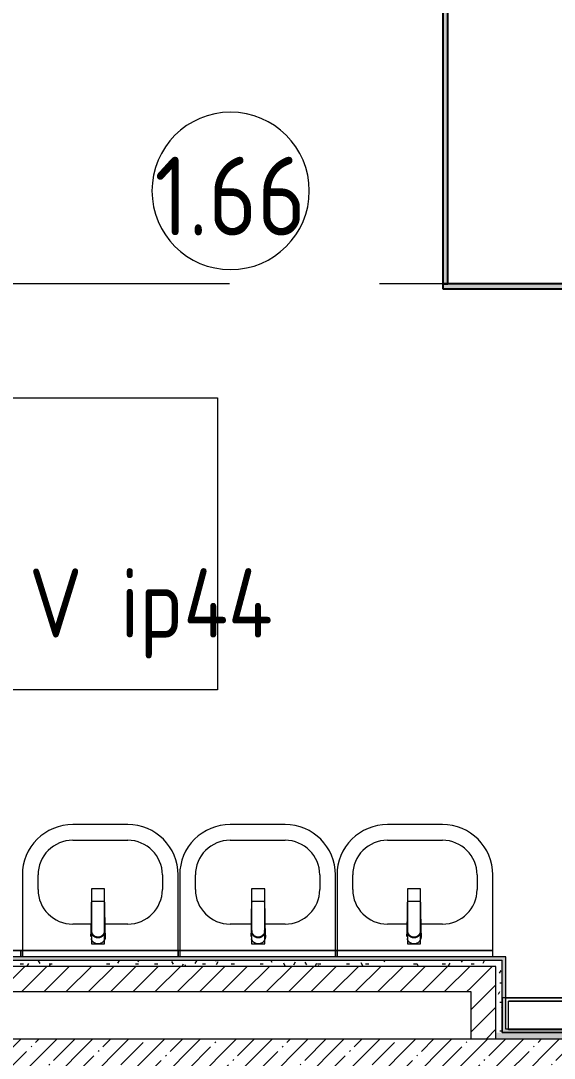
# Model space of a CAD drawing. Header units: millimetres. Extents: x 1322 to 199238, y -8553 to 29000.
# Drawn here: x 20879 to 22574, y 5338 to 8635 of the extents above; entities that cross this region are included whole.
import ezdxf

# ---------------------------------------------------------------- set-up
doc = ezdxf.new("R2010")
doc.units = ezdxf.units.MM
doc.linetypes.add('Осевая', pattern=[3175, 635, -476.25, 1587.5, -476.25])
for name, color, linetype, lineweight in [('0-1', 7, 'Continuous', 9), ('A-AREA-IDEN', 7, 'Continuous', 9), ('A-GENM', 7, 'Continuous', 9), ('A-GENM-1', 7, 'Continuous', 25), ('A-WALL', 7, 'Continuous', 9), ('E-ELEC-FIXT-IDEN', 7, 'Continuous', 9), ('I-WALL', 7, 'Continuous', 9), ('P-SANR-FIXT', 7, 'Continuous', 9), ('Оси-2', 7, 'Осевая', 9)]:
    doc.layers.add(name, color=color, linetype=linetype, lineweight=lineweight)
for name, color, linetype, lineweight, true_color in [('A-WALL-1', 7, 'Continuous', 9, 0x3c3c3c), ('A-WALL-FNSH-1', 7, 'Continuous', 9, 0x3c3c3c), ('I-FURN-1', 7, 'Continuous', 9, 0xf0f0f0)]:
    doc.layers.add(name, color=color, linetype=linetype, lineweight=lineweight, true_color=true_color)
doc.styles.add('GOST Common_3', font='GOST_Common.ttf', dxfattribs={"width": 0.9, "height": 220})
doc.styles.add('GOST Common_4', font='GOST_Common.ttf', dxfattribs={"width": 0.9, "height": 250})
pattern_1 = [(45, (-75531.326, 0), (-35.35534, 35.35534), [])]
pattern_2 = [(0, (-75531.326, 0), (121.92, 30.48), [10.058, -81.382, 10.058, -81.382, -487.68]), (0, (-75531.326, 0), (121.92, 30.48), [-182.88, 10.058, -172.822, 10.058, -81.382, -213.36]), (0, (-75531.326, 0), (121.92, 30.48), [-457.2, 10.058, -50.902, 10.058, -142.342]), (120, (-75485.606, 15.24), (-87.356454, 90.345817), [10.058, -81.382, 10.058, -81.382, -487.68]), (120, (-75485.606, 15.24), (-87.356454, 90.345817), [-182.88, 10.058, -172.822, 10.058, -81.382, -213.36]), (120, (-75485.606, 15.24), (-87.356454, 90.345817), [-457.2, 10.058, -50.902, 10.058, -142.342]), (240, (-75470.366, 76.2), (-34.563546, -120.825817), [10.058, -81.382, 10.058, -81.382, -487.68]), (240, (-75470.366, 76.2), (-34.563546, -120.825817), [-182.88, 10.058, -172.822, 10.058, -81.382, -213.36]), (240, (-75470.366, 76.2), (-34.563546, -120.825817), [-457.2, 10.058, -50.902, 10.058, -142.342])]

# ---------------------------------------------------------------- blocks, each defined once
blk = doc.blocks.new('131_Сантехническая перегородка 7 - СП-1-30858579-План размещения напольных электротехнических лючков и розеток 1 этажа в осях 23_1-33')
at = {"layer": 'A-GENM'}
blk.add_hatch(color=256, dxfattribs=at).paths.add_polyline_path([(2165.9, -8), (2165.9, 8), (-4.1, 8), (-4.1, -8), (1220.2, -8)])
at = {"layer": 'A-GENM', "flags": 128}
for points in [[(71.5, 8), (71.1, 8.5), (70.8, 9), (70.4, 9.5), (70, 9.9), (69.6, 10.4), (69.2, 10.8), (68.8, 11.2), (68.3, 11.6), (67.8, 12), (67.3, 12.3), (66.8, 12.7), (66.3, 13), (65.8, 13.3), (65.3, 13.6), (64.7, 13.8), (64.2, 14), (63.6, 14.3), (63, 14.4), (62.4, 14.6), (61.9, 14.7), (61.3, 14.9), (60.7, 14.9), (60.1, 15), (59.5, 15.1), (58.9, 15.1), (58.3, 15.1), (57.7, 15), (57.1, 15), (56.5, 14.9), (55.9, 14.8), (55.3, 14.7), (54.7, 14.5), (54.1, 14.4), (53.5, 14.2), (53, 13.9), (52.4, 13.7), (51.9, 13.4), (51.4, 13.2), (50.8, 12.9), (50.3, 12.5), (49.8, 12.2), (49.3, 11.8), (48.9, 11.4), (48.4, 11), (48, 10.6), (47.6, 10.2), (47.2, 9.7), (46.8, 9.3), (46.4, 8.8), (46.1, 8.3), (45.9, 8)], [(45.9, -8), (46.3, -8.5), (46.6, -9), (47, -9.5), (47.4, -9.9), (47.8, -10.4), (48.2, -10.8), (48.6, -11.2), (49.1, -11.6), (49.6, -12), (50, -12.3), (50.5, -12.7), (51.1, -13), (51.6, -13.3), (52.1, -13.6), (52.7, -13.8), (53.2, -14), (53.8, -14.3), (54.4, -14.4), (54.9, -14.6), (55.5, -14.7), (56.1, -14.9), (56.7, -14.9), (57.3, -15), (57.9, -15.1), (58.5, -15.1), (59.1, -15.1), (59.7, -15), (60.3, -15), (60.9, -14.9), (61.5, -14.8), (62.1, -14.7), (62.7, -14.5), (63.3, -14.4), (63.8, -14.2), (64.4, -13.9), (65, -13.7), (65.5, -13.4), (66, -13.2), (66.6, -12.9), (67.1, -12.5), (67.6, -12.2), (68, -11.8), (68.5, -11.4), (69, -11), (69.4, -10.6), (69.8, -10.2), (70.2, -9.7), (70.6, -9.3), (70.9, -8.8), (71.3, -8.3), (71.5, -8)]]:
    blk.add_lwpolyline(points, dxfattribs=at)
at = {"layer": 'A-GENM'}
for radius, start, end in [(24.6, 19.9113, 160.0887), (17.6, 28.9731, 151.0269), (15.1, 78.8699, 146.2189), (15.1, 33.7811, 53.124), (24.6, 199.9113, 340.0887), (17.6, 208.9731, 331.0269), (15.1, 213.7811, 233.124), (15.1, 258.8699, 326.2189)]:
    blk.add_arc((58.7, 0), radius, start, end, dxfattribs=at)
at = {"layer": 'A-GENM-1'}
for p, q in [((2165.9, 8), (-4.1, 8)), ((-4.1, 8), (-4.1, -8)), ((2165.9, -8), (2165.9, 8)), ((-4.1, -8), (2165.9, -8))]:
    blk.add_line(p, q, dxfattribs=at)
blk = doc.blocks.new('131_Сантехническая перегородка_Дверь МГН - СД-1-30883454-План размещения напольных электротехнических лючков и розеток 1 этажа в осях 23_1-33')
at = {"layer": 'A-GENM'}
blk.add_hatch(color=256, dxfattribs=at).paths.add_polyline_path([(1010, 8), (1010, -8), (1390, -8), (1390, 8), (1295.2, 8)])
at = {"layer": 'A-GENM-1'}
for p, q in [((1390, 8), (1010, 8)), ((1390, -8), (1390, 8)), ((1010, -8), (1390, -8))]:
    blk.add_line(p, q, dxfattribs=at)
blk = doc.blocks.new('Вешалка - 1_25-V82-План размещения напольных электротехнических лючков и розеток 1 этажа в осях 23_1-33')
at = {"layer": 'I-FURN-1'}
for p, q in [((350, 55), (-350, 55)), ((-350, 55), (-350, -55)), ((-339, 55), (350, 55)), ((-330.4, -46), (-330.4, 44.4)), ((-330.4, -44.1), (-330.4, 44.4)), ((-330.4, 44.4), (330.2, 44.4)), ((330.2, 44.4), (-330.4, 44.4)), ((330.2, 44.4), (330.2, -46)), ((330.2, -44), (330.2, 44.4)), ((350, -55), (350, 55)), ((350, 55), (350, -44)), ((-350, -55), (350, -55)), ((330.2, -46), (-330.4, -46))]:
    blk.add_line(p, q, dxfattribs=at)
blk = doc.blocks.new('зеркало круглое500д - 1_22а зеркало круглое d500-V91-План размещения напольных электротехнических лючков и розеток 1 этажа в осях 23_1-33')
at = {"layer": 'I-FURN-1'}
for p, q in [((-250, 0), (-250, -20)), ((-250, -20), (250, -20)), ((250, -20), (-250, -20)), ((250, -20), (250, 0))]:
    blk.add_line(p, q, dxfattribs=at)
blk = doc.blocks.new('Раковина Roca Debba 50x42 - гибкая подводка_ 640х550х165 PN6_3_ ХВ_ГВ накидная гайка BP DN15_ К-гл_кон_ П DN 50-32631442-План размещения напольных электротехнических лючков и розеток 1 этажа в осях 23_1-33')
at = {"layer": 'P-SANR-FIXT'}
for p, q in [((240, -20), (240, 0)), ((-255, -0.2), (-255, -20)), ((-255, -20), (-255, -260)), ((240, -260), (240, -20)), ((-95, -103.6), (-25.6, -103.6)), ((16.4, -103.6), (80, -103.6)), ((-205, -260), (-205, -213.6)), ((190, -213.6), (190, -260)), ((80, -370), (-95, -370)), ((-95, -420), (80, -420))]:
    blk.add_line(p, q, dxfattribs=at)
for centre, radius, start, end in [((-95, -213.6), 110, 90, 180), ((80, -213.6), 110, 0, 90), ((-95, -260), 160, 180, 270), ((-95, -260), 110, 180, 270), ((80, -260), 160, 270, 0), ((80, -260), 110, 270, 0)]:
    blk.add_arc(centre, radius, start, end, dxfattribs=at)
blk = doc.blocks.new('Раковина Roca Debba 50x42 - гибкая подводка_ 640х550х165 PN6_3_ ХВ_ГВ накидная гайка BP DN15_ К-гл_кон_ П DN 50-V102-План размещения напольных электротехнических лючков и розеток 1 этажа в осях 23_1-33')
at = {"layer": 'P-SANR-FIXT'}
for p, q in [((-255, 0), (-255, -20)), ((240, -20), (240, 0)), ((-255, -20), (-255, -260)), ((240, -260), (240, -20)), ((-95, -103.6), (-30.6, -103.6)), ((11.4, -103.6), (80, -103.6)), ((-205, -260), (-205, -213.6)), ((190, -213.6), (190, -260)), ((80, -370), (-95, -370)), ((-95, -420), (80, -420))]:
    blk.add_line(p, q, dxfattribs=at)
for centre, radius, start, end in [((-95, -213.6), 110, 90, 180), ((80, -213.6), 110, 0, 90), ((-95, -260), 160, 180, 270), ((-95, -260), 110, 180, 270), ((80, -260), 160, 270, 0), ((80, -260), 110, 270, 0)]:
    blk.add_arc(centre, radius, start, end, dxfattribs=at)
blk = doc.blocks.new('Раковина Roca Debba 50x42 - гибкая подводка_ 640х550х165 PN6_3_ ХВ_ГВ накидная гайка BP DN15_ К-гл_кон_ П DN 50-V103-План размещения напольных электротехнических лючков и розеток 1 этажа в осях 23_1-33')
at = {"layer": 'P-SANR-FIXT'}
for p, q in [((-255, 0), (-255, -20)), ((240, -20), (240, 0)), ((-255, -20), (-255, -260)), ((240, -260), (240, -20)), ((-95, -103.6), (-21.6, -103.6)), ((20.4, -103.6), (80, -103.6)), ((-205, -260), (-205, -213.6)), ((190, -213.6), (190, -260)), ((80, -370), (-95, -370)), ((-95, -420), (80, -420))]:
    blk.add_line(p, q, dxfattribs=at)
for centre, radius, start, end in [((-95, -213.6), 110, 90, 180), ((80, -213.6), 110, 0, 90), ((-95, -260), 160, 180, 270), ((-95, -260), 110, 180, 270), ((80, -260), 160, 270, 0), ((80, -260), 110, 270, 0)]:
    blk.add_arc(centre, radius, start, end, dxfattribs=at)
blk = doc.blocks.new('смеситель для раковины - Default-V105-План размещения напольных электротехнических лючков и розеток 1 этажа в осях 23_1-33')
at = {"layer": '0-1'}
for p, q in [((21, 151.6), (-21, 151.6)), ((20.3, 111.8), (-20.3, 111.8)), ((-22.8, 2.9), (-21.7, 15.4)), ((-20.7, 17.2), (-20.7, 16.7)), ((-20.3, 19.4), (-20.3, 15.8)), ((20.3, 15.8), (20.3, 19.4)), ((20.8, 16.7), (20.8, 17.2))]:
    blk.add_line(p, q, dxfattribs=at)
at = {"layer": '0-1', "flags": 128}
for points in [[(-21, 151.3), (-21, 147.9), (-21, 145.7), (-21, 145.2), (-21, 144.9), (-21, 144.8), (-21, 144.7), (-21, 144.7)], [(21, 89.1), (21, 88.6), (21, 88.3), (21, 88.3)], [(21.7, 15.4), (22.3, 8.3), (22.8, 2.9)]]:
    blk.add_lwpolyline(points, dxfattribs=at)
at = {"layer": 'P-SANR-FIXT'}
for p, q in [((21, 151.6), (-21, 151.6)), ((-21, 151.6), (-21, -23)), ((21, -23), (21, 151.6)), ((-20.3, 111.8), (-20.3, 111.8)), ((-20.3, 111.8), (-20.3, 109.7)), ((20.3, 109.7), (20.3, 111.8)), ((20.3, 111.8), (20.3, 111.8)), ((21, 37.9), (20.5, 37.9)), ((-21, -23), (21, -23))]:
    blk.add_line(p, q, dxfattribs=at)
at = {"layer": 'P-SANR-FIXT', "flags": 128}
for points in [[(-21, 144), (-21, 91), (-21, 37.9)], [(21, 37.9), (21, 91), (21, 144)], [(-20.3, 19.4), (-20.3, 60.2), (-20.3, 109.7)], [(20.3, 109.7), (20.3, 60.2), (20.3, 19.4)], [(21, 17.1), (21, 22.3), (21, 27.5), (21, 32.7), (21, 37.9)], [(-20.3, 15.8), (-20.3, 17.1), (-20.3, 18.4)], [(20.3, 18.4), (20.3, 17.1), (20.3, 15.8)], [(21, 15.1), (21, 15.6), (21, 16.1), (21, 16.6), (21, 17.1)], [(22.9, -1.8), (22.4, 2.9), (22, 7.6), (21.5, 12.3), (21.1, 17.1)], [(21.1, 17.1), (21.5, 12.3), (22, 7.6), (22.4, 2.9), (22.9, -1.8)]]:
    blk.add_lwpolyline(points, dxfattribs=at)
at = {"layer": 'P-SANR-FIXT'}
for centre, major_axis, ratio, start_param, end_param in [((-9809.3, 72.1), (-9788.3, 0.5), 0.986286, 3.135948, 3.138103), ((0, 17.2), (20.8, 0), 0.98634, 3.060685, 3.141593), ((0, 17.2), (20.8, 0), 0.98634, 3.141593, 3.395551), ((0, 17.2), (20.8, 0), 0.98634, 3.707105, 3.769911), ((0, 17.2), (20.8, 0), 0.98634, 5.654867, 5.717635), ((0, 17.2), (-20.8, 0), 0.98634, 2.887544, 3.141593), ((0, 17.2), (20.8, 0), 0.98634, 0, 0.032299), ((0, 17.2), (20.8, 0), 0.98634, 4.154533, 5.270098)]:
    blk.add_ellipse(centre, major_axis=major_axis, ratio=ratio, start_param=start_param, end_param=end_param, dxfattribs=at)
for points, knots in [([(-21, 151.6), (-21, 151.7), (-21, 151.5), (-21, 150.5), (-21, 148.7), (-21, 146.9), (-21, 145.2), (-21, 144.4), (-21, 144)], [0.4444444, 0.4444444, 0.4444444, 0.4444444, 0.5555556, 0.6666667, 0.7777778, 0.8888889, 0.9444444, 1, 1, 1, 1]), ([(21, 144), (21, 144.4), (21, 145.2), (21, 146.9), (21, 148.7), (21, 150.5), (21, 151.5), (21, 151.7), (21, 151.6)], [0, 0, 0, 0, 0.0555556, 0.1111111, 0.2222222, 0.3333333, 0.4444444, 0.5555556, 0.5555556, 0.5555556, 0.5555556]), ([(-21.8, 13.9), (-21.8, 14.6), (-21.7, 16.1), (-21.6, 18.9), (-21.5, 22.1), (-21.5, 25.2), (-21.4, 27.9), (-21.4, 30), (-21.4, 31.8), (-21.3, 33.4), (-21.3, 34.5), (-21.3, 35.6), (-21.3, 37), (-21.3, 38.7), (-21.2, 41), (-21.2, 44.2), (-21.2, 48.8), (-21.1, 54.3), (-21.1, 59.3), (-21.1, 63.2), (-21.1, 66.1), (-21.1, 68.8), (-21.1, 72.5), (-21, 78.9), (-21, 84.5), (-21, 88.1)], [0, 0, 0, 0, 0.083333, 0.166667, 0.25, 0.333333, 0.375, 0.416667, 0.458333, 0.479167, 0.5, 0.520833, 0.541667, 0.583333, 0.625, 0.666667, 0.708333, 0.75, 0.791667, 0.8125, 0.833333, 0.854167, 0.875, 0.916667, 1, 1, 1, 1]), ([(21, 88.1), (21, 84.5), (21, 78.9), (21.1, 72.5), (21.1, 68.8), (21.1, 66.1), (21.1, 63.2), (21.1, 59.3), (21.2, 54.3), (21.2, 48.8), (21.2, 44.2), (21.3, 41), (21.3, 38.7), (21.3, 37), (21.3, 35.6), (21.3, 34.5), (21.3, 33.4), (21.4, 31.8), (21.4, 30), (21.4, 27.9), (21.5, 25.2), (21.5, 22.1), (21.6, 18.9), (21.7, 16.1), (21.8, 14.6), (21.8, 13.9)], [0, 0, 0, 0, 0.083333, 0.125, 0.145833, 0.166667, 0.1875, 0.208333, 0.25, 0.291667, 0.333333, 0.375, 0.416667, 0.458333, 0.479167, 0.5, 0.520833, 0.541667, 0.583333, 0.625, 0.666667, 0.75, 0.833333, 0.916667, 1, 1, 1, 1]), ([(-21.1, 17.1), (-21.2, 16.5), (-21.3, 15.4), (-21.5, 13.7), (-21.6, 11.8), (-21.9, 9.3), (-22.1, 7.6), (-22.4, 5.3), (-22.6, 3), (-22.8, 1.4), (-22.9, 0.3)], [0, 0, 0, 0, 0.1, 0.2, 0.3, 0.4, 0.6, 0.7, 0.8, 1, 1, 1, 1]), ([(-22.6, 3.6), (-22.6, 3.8), (-22.5, 4.4), (-22.4, 5.5), (-22.3, 6.9), (-22.2, 8.4), (-22, 10.9), (-21.9, 12.9), (-21.8, 13.9)], [0.3178487, 0.3178487, 0.3178487, 0.3178487, 0.375, 0.5, 0.625, 0.75, 0.875, 1, 1, 1, 1]), ([(21, 15.1), (20.9, 14), (20.5, 11.7), (19.3, 8.5), (17.6, 5.5), (14.8, 1.9), (11.1, -0.9), (6.8, -2.8), (3.4, -3.6), (0, -3.8), (-4.5, -3.5), (-10.1, -1.7), (-14.7, 1.9), (-17.6, 5.5), (-19.3, 8.4), (-20.5, 11.7), (-20.9, 13.9), (-21, 15)], [0, 0, 0, 0, 0.055556, 0.111111, 0.166667, 0.222222, 0.333333, 0.388889, 0.444444, 0.5, 0.555556, 0.666667, 0.777778, 0.833333, 0.888889, 0.944444, 1, 1, 1, 1]), ([(20.3, 19.4), (20.3, 18.2), (20.2, 15.9), (19.3, 12.3), (18, 9.6), (16.8, 7.5), (15.7, 6), (14.5, 4.7), (12.8, 3), (10.4, 1.2), (7.1, -0.4), (2.4, -1.7), (-2.5, -1.7), (-7.1, -0.4), (-10.9, 1.5), (-13.6, 3.7), (-15.4, 5.7), (-16.5, 7.1), (-17.7, 9), (-18.9, 11.5), (-20, 15), (-20.3, 17.7), (-20.3, 19.4)], [0, 0, 0, 0, 0.055556, 0.111111, 0.166667, 0.194444, 0.222222, 0.25, 0.277778, 0.333333, 0.388889, 0.444444, 0.555556, 0.611111, 0.666667, 0.75, 0.770833, 0.791667, 0.833333, 0.875, 0.916667, 1, 1, 1, 1]), ([(20.3, 15.8), (20.3, 13.7), (19.8, 10.7), (17.9, 6.9), (16.3, 4.7), (14.8, 3.1), (13, 1.5), (11.1, 0.2), (9, -0.8), (7.3, -1.5), (5.5, -2), (3.6, -2.4), (1.4, -2.7), (-0.9, -2.7), (-3.3, -2.5), (-5.5, -2), (-7.7, -1.3), (-9.8, -0.4), (-11.7, 0.6), (-13.5, 1.9), (-15.1, 3.4), (-16.9, 5.4), (-19.5, 9.5), (-20.3, 13.2), (-20.3, 15.8)], [0, 0, 0, 0, 0.111111, 0.166667, 0.222222, 0.25, 0.277778, 0.333333, 0.361111, 0.388889, 0.416667, 0.444444, 0.479167, 0.513889, 0.548611, 0.583333, 0.618056, 0.652778, 0.6875, 0.722222, 0.756944, 0.791667, 0.861111, 1, 1, 1, 1]), ([(21.1, 19.2), (21.3, 18.6), (21.7, 16.8), (21.8, 15.1), (21.8, 13.9)], [0.8206896, 0.8206896, 0.8206896, 0.8206896, 0.8888889, 1, 1, 1, 1]), ([(21.1, 17.1), (21.1, 16.7), (21.2, 16), (21.3, 15), (21.4, 13.9), (21.6, 12.5), (21.8, 10.8), (22, 8.7), (22.2, 6.9), (22.4, 5.5), (22.5, 4.5), (22.6, 3.4), (22.7, 2.4), (22.8, 1.5), (22.9, 0.8), (22.9, 0.4), (22.9, 0.3)], [0, 0, 0, 0, 0.0625, 0.125, 0.1875, 0.25, 0.375, 0.5, 0.625, 0.6875, 0.75, 0.8125, 0.875, 0.9375, 0.96875, 1, 1, 1, 1]), ([(21.8, 13.9), (21.8, 13.3), (21.9, 11.9), (22, 10), (22.2, 8.4), (22.2, 7.3), (22.3, 6.4), (22.4, 5.2), (22.6, 3.7), (22.8, 2), (22.9, 0.8), (22.9, 0.3)], [0, 0, 0, 0, 0.083333, 0.166667, 0.25, 0.333333, 0.416667, 0.5, 0.666667, 0.833333, 1, 1, 1, 1]), ([(22.1, 7), (22.2, 6.5), (22.8, 4.3), (23, 2), (22.9, 0.3)], [0.8, 0.8, 0.8, 0.8, 0.85, 1, 1, 1, 1]), ([(22.9, -1.8), (22.6, -4.5), (21.7, -8.2), (19.1, -12.8), (16.7, -15.9), (13.7, -18.5), (10.4, -20.6), (6.8, -22.1), (3.4, -22.8), (0.5, -23), (-2.9, -22.9), (-6.8, -22.1), (-10.7, -20.5), (-13.4, -18.7), (-15.3, -17.2), (-17, -15.4), (-19, -12.9), (-20.6, -10.1), (-21.5, -8), (-21.7, -7.4)], [0, 0, 0, 0, 0.1111111, 0.1666667, 0.2222222, 0.2777778, 0.3333333, 0.3888889, 0.4444444, 0.4791667, 0.5138889, 0.5833333, 0.6527778, 0.6875, 0.7222222, 0.7569444, 0.7916667, 0.8611111, 0.8888889, 0.8888889, 0.8888889, 0.8888889])]:
    blk.add_open_spline(points, degree=3, knots=knots, dxfattribs=at)
for points in [[(21, 37.9), (21, 36.1), (21, 32.7), (21.1, 27.5), (21.1, 22.3), (21.1, 18.8), (21.1, 17.1)], [(-22.9, 0.3), (-23, 2.1), (-22.8, 3.8), (-22.4, 5.5)], [(-21.8, 13.9), (-21.8, 15.7), (-21.5, 17.5), (-21.1, 19.2)], [(-21.1, 17.1), (-21.1, 16.7), (-21.1, 16), (-21, 15.3), (-21, 15)], [(21.1, 17.1), (21.1, 16.7), (21.1, 16.1), (21, 15.4), (21, 15.1)], [(22.9, 0.3), (22.8, 1.7), (22.5, 4.5), (22, 8.7), (21.5, 12.9), (21.2, 15.7), (21.1, 17.1)], [(22.9, 0.3), (22.9, -0.1), (22.9, -0.4), (22.9, -0.8)]]:
    blk.add_open_spline(points, degree=3, dxfattribs=at)
blk = doc.blocks.new('смеситель для раковины - Default-V106-План размещения напольных электротехнических лючков и розеток 1 этажа в осях 23_1-33')
at = {"layer": '0-1'}
for p, q in [((21, 151.6), (-21, 151.6)), ((20.3, 111.8), (-20.3, 111.8)), ((-22.8, 2.9), (-21.7, 15.4)), ((-20.7, 17.2), (-20.7, 16.7)), ((-20.3, 19.4), (-20.3, 15.8)), ((20.3, 15.8), (20.3, 19.4)), ((20.8, 16.7), (20.8, 17.2))]:
    blk.add_line(p, q, dxfattribs=at)
at = {"layer": '0-1', "flags": 128}
for points in [[(-21, 151.3), (-21, 147.9), (-21, 145.7), (-21, 145.2), (-21, 144.9), (-21, 144.8), (-21, 144.7), (-21, 144.7)], [(21, 89.1), (21, 88.6), (21, 88.3), (21, 88.3)], [(21.7, 15.4), (22.3, 8.3), (22.8, 2.9)]]:
    blk.add_lwpolyline(points, dxfattribs=at)
at = {"layer": 'P-SANR-FIXT'}
for p, q in [((21, 151.6), (-21, 151.6)), ((-21, 151.6), (-21, -23)), ((21, -23), (21, 151.6)), ((-20.3, 111.8), (-20.3, 111.8)), ((-20.3, 111.8), (-20.3, 109.7)), ((20.3, 109.7), (20.3, 111.8)), ((20.3, 111.8), (20.3, 111.8)), ((-21, -23), (21, -23))]:
    blk.add_line(p, q, dxfattribs=at)
at = {"layer": 'P-SANR-FIXT', "flags": 128}
for points in [[(-21, 144), (-21, 91), (-21, 37.9)], [(21, 37.9), (21, 91), (21, 144)], [(-20.3, 19.4), (-20.3, 60.2), (-20.3, 109.7)], [(20.3, 109.7), (20.3, 60.2), (20.3, 19.4)], [(21, 17.1), (21, 22.3), (21, 27.5), (21, 32.7), (21, 37.9)], [(-20.3, 15.8), (-20.3, 17.1), (-20.3, 18.4)], [(20.3, 18.4), (20.3, 17.1), (20.3, 15.8)], [(21, 15.1), (21, 15.6), (21, 16.1), (21, 16.6), (21, 17.1)], [(22.9, -1.8), (22.4, 2.9), (22, 7.6), (21.5, 12.3), (21.1, 17.1)], [(21.1, 17.1), (21.5, 12.3), (22, 7.6), (22.4, 2.9), (22.9, -1.8)]]:
    blk.add_lwpolyline(points, dxfattribs=at)
at = {"layer": 'P-SANR-FIXT'}
for centre, major_axis, ratio, start_param, end_param in [((-9809.3, 72.1), (-9788.3, 0.5), 0.986286, 3.135948, 3.138103), ((0, 17.2), (20.8, 0), 0.98634, 3.060685, 3.141593), ((0, 17.2), (20.8, 0), 0.98634, 3.141593, 3.395551), ((0, 17.2), (20.8, 0), 0.98634, 3.707105, 3.769911), ((0, 17.2), (20.8, 0), 0.98634, 5.649961, 5.717635), ((0, 17.2), (-20.8, 0), 0.98634, 2.887544, 3.141593), ((0, 17.2), (20.8, 0), 0.98634, 0, 0.080911), ((0, 17.2), (20.8, 0), 0.98634, 4.154533, 5.270098)]:
    blk.add_ellipse(centre, major_axis=major_axis, ratio=ratio, start_param=start_param, end_param=end_param, dxfattribs=at)
for points, knots in [([(-21, 151.6), (-21, 151.7), (-21, 151.5), (-21, 150.5), (-21, 148.7), (-21, 146.9), (-21, 145.2), (-21, 144.4), (-21, 144)], [0.4444444, 0.4444444, 0.4444444, 0.4444444, 0.5555556, 0.6666667, 0.7777778, 0.8888889, 0.9444444, 1, 1, 1, 1]), ([(21, 144), (21, 144.4), (21, 145.2), (21, 146.9), (21, 148.7), (21, 150.5), (21, 151.5), (21, 151.7), (21, 151.6)], [0, 0, 0, 0, 0.0555556, 0.1111111, 0.2222222, 0.3333333, 0.4444444, 0.5555556, 0.5555556, 0.5555556, 0.5555556]), ([(-21.8, 13.9), (-21.8, 14.6), (-21.7, 16.1), (-21.6, 18.9), (-21.5, 22.1), (-21.5, 25.2), (-21.4, 27.9), (-21.4, 30), (-21.4, 31.8), (-21.3, 33.4), (-21.3, 34.5), (-21.3, 35.6), (-21.3, 37), (-21.3, 38.7), (-21.2, 41), (-21.2, 44.2), (-21.2, 48.8), (-21.1, 54.3), (-21.1, 59.3), (-21.1, 63.2), (-21.1, 66.1), (-21.1, 68.8), (-21.1, 72.5), (-21, 78.9), (-21, 84.5), (-21, 88.1)], [0, 0, 0, 0, 0.083333, 0.166667, 0.25, 0.333333, 0.375, 0.416667, 0.458333, 0.479167, 0.5, 0.520833, 0.541667, 0.583333, 0.625, 0.666667, 0.708333, 0.75, 0.791667, 0.8125, 0.833333, 0.854167, 0.875, 0.916667, 1, 1, 1, 1]), ([(21, 88.1), (21, 84.5), (21, 78.9), (21.1, 72.5), (21.1, 68.8), (21.1, 66.1), (21.1, 63.2), (21.1, 59.3), (21.2, 54.3), (21.2, 48.8), (21.2, 44.2), (21.3, 41), (21.3, 38.7), (21.3, 37), (21.3, 35.6), (21.3, 34.5), (21.3, 33.4), (21.4, 31.8), (21.4, 30), (21.4, 27.9), (21.5, 25.2), (21.5, 22.1), (21.6, 18.9), (21.7, 16.1), (21.8, 14.6), (21.8, 13.9)], [0, 0, 0, 0, 0.083333, 0.125, 0.145833, 0.166667, 0.1875, 0.208333, 0.25, 0.291667, 0.333333, 0.375, 0.416667, 0.458333, 0.479167, 0.5, 0.520833, 0.541667, 0.583333, 0.625, 0.666667, 0.75, 0.833333, 0.916667, 1, 1, 1, 1]), ([(-21.1, 17.1), (-21.2, 16.5), (-21.3, 15.4), (-21.5, 13.7), (-21.6, 11.8), (-21.9, 9.3), (-22.1, 7.6), (-22.4, 5.3), (-22.6, 3), (-22.8, 1.4), (-22.9, 0.3)], [0, 0, 0, 0, 0.1, 0.2, 0.3, 0.4, 0.6, 0.7, 0.8, 1, 1, 1, 1]), ([(-22.6, 3.6), (-22.6, 3.8), (-22.5, 4.4), (-22.4, 5.5), (-22.3, 6.9), (-22.2, 8.4), (-22, 10.9), (-21.9, 12.9), (-21.8, 13.9)], [0.3178487, 0.3178487, 0.3178487, 0.3178487, 0.375, 0.5, 0.625, 0.75, 0.875, 1, 1, 1, 1]), ([(21, 15.1), (20.9, 14), (20.5, 11.7), (19.3, 8.5), (17.6, 5.5), (14.8, 1.9), (11.1, -0.9), (6.8, -2.8), (3.4, -3.6), (0, -3.8), (-4.5, -3.5), (-10.1, -1.7), (-14.8, 1.9), (-17.6, 5.5), (-19.3, 8.4), (-20.5, 11.7), (-20.9, 13.9), (-21, 15)], [0, 0, 0, 0, 0.055556, 0.111111, 0.166667, 0.222222, 0.333333, 0.388889, 0.444444, 0.5, 0.555556, 0.666667, 0.777778, 0.833333, 0.888889, 0.944444, 1, 1, 1, 1]), ([(20.3, 19.4), (20.3, 18.2), (20.2, 15.9), (19.3, 12.3), (18, 9.6), (16.8, 7.5), (15.7, 6), (14.5, 4.7), (12.8, 3), (10.4, 1.2), (7.1, -0.4), (2.4, -1.7), (-2.5, -1.7), (-7.1, -0.4), (-10.9, 1.5), (-13.6, 3.7), (-15.4, 5.7), (-16.5, 7.1), (-17.7, 9), (-18.9, 11.5), (-20, 15), (-20.3, 17.7), (-20.3, 19.4)], [0, 0, 0, 0, 0.055556, 0.111111, 0.166667, 0.194444, 0.222222, 0.25, 0.277778, 0.333333, 0.388889, 0.444444, 0.555556, 0.611111, 0.666667, 0.75, 0.770833, 0.791667, 0.833333, 0.875, 0.916667, 1, 1, 1, 1]), ([(20.3, 15.8), (20.3, 13.7), (19.8, 10.7), (17.9, 6.9), (16.3, 4.7), (14.8, 3.1), (13, 1.5), (11.1, 0.2), (9, -0.8), (7.3, -1.5), (5.5, -2), (3.6, -2.4), (1.4, -2.7), (-0.9, -2.7), (-3.3, -2.5), (-5.5, -2), (-7.7, -1.3), (-9.8, -0.4), (-11.7, 0.6), (-13.5, 1.9), (-15.1, 3.4), (-16.9, 5.4), (-19.5, 9.5), (-20.3, 13.2), (-20.3, 15.8)], [0, 0, 0, 0, 0.111111, 0.166667, 0.222222, 0.25, 0.277778, 0.333333, 0.361111, 0.388889, 0.416667, 0.444444, 0.479167, 0.513889, 0.548611, 0.583333, 0.618056, 0.652778, 0.6875, 0.722222, 0.756944, 0.791667, 0.861111, 1, 1, 1, 1]), ([(21.1, 19.2), (21.3, 18.6), (21.7, 16.8), (21.8, 15.1), (21.8, 13.9)], [0.8206896, 0.8206896, 0.8206896, 0.8206896, 0.8888889, 1, 1, 1, 1]), ([(21.1, 17.1), (21.1, 16.7), (21.2, 16), (21.3, 15), (21.4, 13.9), (21.6, 12.5), (21.8, 10.8), (22, 8.7), (22.2, 6.9), (22.4, 5.5), (22.5, 4.5), (22.6, 3.4), (22.7, 2.4), (22.8, 1.5), (22.9, 0.8), (22.9, 0.4), (22.9, 0.3)], [0, 0, 0, 0, 0.0625, 0.125, 0.1875, 0.25, 0.375, 0.5, 0.625, 0.6875, 0.75, 0.8125, 0.875, 0.9375, 0.96875, 1, 1, 1, 1]), ([(21.8, 13.9), (21.8, 13.3), (21.9, 11.9), (22, 10), (22.2, 8.4), (22.2, 7.3), (22.3, 6.4), (22.4, 5.2), (22.6, 3.7), (22.8, 2), (22.9, 0.8), (22.9, 0.3)], [0, 0, 0, 0, 0.083333, 0.166667, 0.25, 0.333333, 0.416667, 0.5, 0.666667, 0.833333, 1, 1, 1, 1]), ([(22.1, 7), (22.2, 6.5), (22.8, 4.3), (23, 2), (22.9, 0.3)], [0.8, 0.8, 0.8, 0.8, 0.85, 1, 1, 1, 1]), ([(16.6, -15.8), (15.7, -16.7), (13.7, -18.5), (10.4, -20.6), (6.8, -22.1), (3.4, -22.8), (0.5, -23), (-2.9, -22.9), (-6.8, -22.1), (-10.7, -20.5), (-13.4, -18.7), (-15.3, -17.2), (-17, -15.4), (-19, -12.9), (-20.6, -10.1), (-21.5, -8), (-21.7, -7.4)], [0.2222222, 0.2222222, 0.2222222, 0.2222222, 0.2777778, 0.3333333, 0.3888889, 0.4444444, 0.4791667, 0.5138889, 0.5833333, 0.6527778, 0.6875, 0.7222222, 0.7569444, 0.7916667, 0.8611111, 0.8888889, 0.8888889, 0.8888889, 0.8888889]), ([(22.9, -1.8), (22.6, -4.5), (21.7, -8.2), (19.2, -12.7), (17.6, -14.8), (16.7, -15.7)], [0, 0, 0, 0, 0.1111111, 0.1666667, 0.2197484, 0.2197484, 0.2197484, 0.2197484])]:
    blk.add_open_spline(points, degree=3, knots=knots, dxfattribs=at)
for points in [[(21, 37.9), (21, 36.1), (21, 32.7), (21.1, 27.5), (21.1, 22.3), (21.1, 18.8), (21.1, 17.1)], [(-22.9, 0.3), (-23, 2.1), (-22.8, 3.8), (-22.4, 5.5)], [(-21.8, 13.9), (-21.8, 15.7), (-21.5, 17.5), (-21.1, 19.2)], [(-21.1, 17.1), (-21.1, 16.7), (-21.1, 16), (-21, 15.3), (-21, 15)], [(21.1, 17.1), (21.1, 16.7), (21.1, 16.1), (21, 15.4), (21, 15.1)], [(22.9, 0.3), (22.8, 1.7), (22.5, 4.5), (22, 8.7), (21.5, 12.9), (21.2, 15.7), (21.1, 17.1)], [(22.9, 0.3), (22.9, -0.1), (22.9, -0.4), (22.9, -0.8)]]:
    blk.add_open_spline(points, degree=3, dxfattribs=at)
blk = doc.blocks.new('смеситель для раковины - Default-V92-План размещения напольных электротехнических лючков и розеток 1 этажа в осях 23_1-33')
at = {"layer": '0-1'}
for p, q in [((21, 151.6), (-21, 151.6)), ((20.3, 111.8), (-20.3, 111.8)), ((-22.8, 2.9), (-21.7, 15.4)), ((-20.7, 17.2), (-20.7, 16.7)), ((-20.3, 19.4), (-20.3, 15.8)), ((20.3, 15.8), (20.3, 19.4)), ((20.8, 16.7), (20.8, 17.2))]:
    blk.add_line(p, q, dxfattribs=at)
at = {"layer": '0-1', "flags": 128}
for points in [[(-21, 151.3), (-21, 147.9), (-21, 145.7), (-21, 145.2), (-21, 144.9), (-21, 144.8), (-21, 144.7), (-21, 144.7)], [(21, 89.1), (21, 88.6), (21, 88.3), (21, 88.3)], [(21.7, 15.4), (22.3, 8.3), (22.8, 2.9)]]:
    blk.add_lwpolyline(points, dxfattribs=at)
at = {"layer": 'P-SANR-FIXT'}
for p, q in [((21, 151.6), (-21, 151.6)), ((-21, 151.6), (-21, -23)), ((21, -23), (21, 151.6)), ((-20.3, 111.8), (-20.3, 111.8)), ((-20.3, 111.8), (-20.3, 109.7)), ((20.3, 109.7), (20.3, 111.8)), ((20.3, 111.8), (20.3, 111.8)), ((-21, -23), (21, -23))]:
    blk.add_line(p, q, dxfattribs=at)
at = {"layer": 'P-SANR-FIXT', "flags": 128}
for points in [[(-21, 144), (-21, 91), (-21, 37.9)], [(21, 37.9), (21, 91), (21, 144)], [(-20.3, 19.4), (-20.3, 60.2), (-20.3, 109.7)], [(20.3, 109.7), (20.3, 60.2), (20.3, 19.4)], [(21, 17.1), (21, 22.3), (21, 27.5), (21, 32.7), (21, 37.9)], [(-20.3, 15.8), (-20.3, 17.1), (-20.3, 18.4)], [(20.3, 18.4), (20.3, 17.1), (20.3, 15.8)], [(21, 15.1), (21, 15.6), (21, 16.1), (21, 16.6), (21, 17.1)], [(22.9, -1.8), (22.4, 2.9), (22, 7.6), (21.5, 12.3), (21.1, 17.1)], [(21.1, 17.1), (21.5, 12.3), (22, 7.6), (22.4, 2.9), (22.9, -1.8)]]:
    blk.add_lwpolyline(points, dxfattribs=at)
at = {"layer": 'P-SANR-FIXT'}
for centre, major_axis, ratio, start_param, end_param in [((-9809.3, 72.1), (-9788.3, 0.5), 0.986286, 3.135948, 3.138103), ((0, 17.2), (20.8, 0), 0.98634, 3.060685, 3.141593), ((0, 17.2), (20.8, 0), 0.98634, 3.141593, 3.395551), ((0, 17.2), (20.8, 0), 0.98634, 3.707105, 3.769911), ((0, 17.2), (20.8, 0), 0.98634, 5.654867, 5.717635), ((0, 17.2), (-20.8, 0), 0.98634, 2.887544, 3.141593), ((0, 17.2), (20.8, 0), 0.98634, 0, 0.080911), ((0, 17.2), (20.8, 0), 0.98634, 4.154533, 5.270098)]:
    blk.add_ellipse(centre, major_axis=major_axis, ratio=ratio, start_param=start_param, end_param=end_param, dxfattribs=at)
for points, knots in [([(-21, 151.6), (-21, 151.7), (-21, 151.5), (-21, 150.5), (-21, 148.7), (-21, 146.9), (-21, 145.2), (-21, 144.4), (-21, 144)], [0.4444444, 0.4444444, 0.4444444, 0.4444444, 0.5555556, 0.6666667, 0.7777778, 0.8888889, 0.9444444, 1, 1, 1, 1]), ([(21, 144), (21, 144.4), (21, 145.2), (21, 146.9), (21, 148.7), (21, 150.5), (21, 151.5), (21, 151.7), (21, 151.6)], [0, 0, 0, 0, 0.0555556, 0.1111111, 0.2222222, 0.3333333, 0.4444444, 0.5555556, 0.5555556, 0.5555556, 0.5555556]), ([(-21.8, 13.9), (-21.8, 14.6), (-21.7, 16.1), (-21.6, 18.9), (-21.5, 22.1), (-21.5, 25.2), (-21.4, 27.9), (-21.4, 30), (-21.4, 31.8), (-21.3, 33.4), (-21.3, 34.5), (-21.3, 35.6), (-21.3, 37), (-21.3, 38.7), (-21.2, 41), (-21.2, 44.2), (-21.2, 48.8), (-21.1, 54.3), (-21.1, 59.3), (-21.1, 63.2), (-21.1, 66.1), (-21.1, 68.8), (-21.1, 72.5), (-21, 78.9), (-21, 84.5), (-21, 88.1)], [0, 0, 0, 0, 0.083333, 0.166667, 0.25, 0.333333, 0.375, 0.416667, 0.458333, 0.479167, 0.5, 0.520833, 0.541667, 0.583333, 0.625, 0.666667, 0.708333, 0.75, 0.791667, 0.8125, 0.833333, 0.854167, 0.875, 0.916667, 1, 1, 1, 1]), ([(21, 88.1), (21, 84.5), (21, 78.9), (21.1, 72.5), (21.1, 68.8), (21.1, 66.1), (21.1, 63.2), (21.1, 59.3), (21.2, 54.3), (21.2, 48.8), (21.2, 44.2), (21.3, 41), (21.3, 38.7), (21.3, 37), (21.3, 35.6), (21.3, 34.5), (21.3, 33.4), (21.4, 31.8), (21.4, 30), (21.4, 27.9), (21.5, 25.2), (21.5, 22.1), (21.6, 18.9), (21.7, 16.1), (21.8, 14.6), (21.8, 13.9)], [0, 0, 0, 0, 0.083333, 0.125, 0.145833, 0.166667, 0.1875, 0.208333, 0.25, 0.291667, 0.333333, 0.375, 0.416667, 0.458333, 0.479167, 0.5, 0.520833, 0.541667, 0.583333, 0.625, 0.666667, 0.75, 0.833333, 0.916667, 1, 1, 1, 1]), ([(-21.1, 17.1), (-21.2, 16.5), (-21.3, 15.4), (-21.5, 13.7), (-21.6, 11.8), (-21.9, 9.3), (-22.1, 7.6), (-22.4, 5.3), (-22.6, 3), (-22.8, 1.4), (-22.9, 0.3)], [0, 0, 0, 0, 0.1, 0.2, 0.3, 0.4, 0.6, 0.7, 0.8, 1, 1, 1, 1]), ([(-22.6, 3.6), (-22.6, 3.8), (-22.5, 4.4), (-22.4, 5.5), (-22.3, 6.9), (-22.2, 8.4), (-22, 10.9), (-21.9, 12.9), (-21.8, 13.9)], [0.3178487, 0.3178487, 0.3178487, 0.3178487, 0.375, 0.5, 0.625, 0.75, 0.875, 1, 1, 1, 1]), ([(21, 15.1), (20.9, 14), (20.5, 11.7), (19.3, 8.5), (17.6, 5.5), (14.8, 1.9), (11.1, -0.9), (6.8, -2.8), (3.4, -3.6), (0, -3.8), (-4.5, -3.5), (-10.1, -1.7), (-14.7, 1.9), (-17.6, 5.5), (-19.3, 8.4), (-20.5, 11.7), (-20.9, 13.9), (-21, 15)], [0, 0, 0, 0, 0.055556, 0.111111, 0.166667, 0.222222, 0.333333, 0.388889, 0.444444, 0.5, 0.555556, 0.666667, 0.777778, 0.833333, 0.888889, 0.944444, 1, 1, 1, 1]), ([(20.3, 19.4), (20.3, 18.2), (20.2, 15.9), (19.3, 12.3), (18, 9.6), (16.8, 7.5), (15.7, 6), (14.5, 4.7), (12.8, 3), (10.4, 1.2), (7.1, -0.4), (2.4, -1.7), (-2.5, -1.7), (-7.1, -0.4), (-10.9, 1.5), (-13.6, 3.7), (-15.4, 5.7), (-16.5, 7.1), (-17.7, 9), (-18.9, 11.5), (-20, 15), (-20.3, 17.7), (-20.3, 19.4)], [0, 0, 0, 0, 0.055556, 0.111111, 0.166667, 0.194444, 0.222222, 0.25, 0.277778, 0.333333, 0.388889, 0.444444, 0.555556, 0.611111, 0.666667, 0.75, 0.770833, 0.791667, 0.833333, 0.875, 0.916667, 1, 1, 1, 1]), ([(20.3, 15.8), (20.3, 13.7), (19.8, 10.7), (17.9, 6.9), (16.3, 4.7), (14.8, 3.1), (13, 1.5), (11.1, 0.2), (9, -0.8), (7.3, -1.5), (5.5, -2), (3.6, -2.4), (1.4, -2.7), (-0.9, -2.7), (-3.3, -2.5), (-5.5, -2), (-7.7, -1.3), (-9.8, -0.4), (-11.7, 0.6), (-13.5, 1.9), (-15.1, 3.4), (-16.9, 5.4), (-19.5, 9.5), (-20.3, 13.2), (-20.3, 15.8)], [0, 0, 0, 0, 0.111111, 0.166667, 0.222222, 0.25, 0.277778, 0.333333, 0.361111, 0.388889, 0.416667, 0.444444, 0.479167, 0.513889, 0.548611, 0.583333, 0.618056, 0.652778, 0.6875, 0.722222, 0.756944, 0.791667, 0.861111, 1, 1, 1, 1]), ([(21.1, 19.2), (21.3, 18.6), (21.7, 16.8), (21.8, 15.1), (21.8, 13.9)], [0.8206896, 0.8206896, 0.8206896, 0.8206896, 0.8888889, 1, 1, 1, 1]), ([(21.1, 17.1), (21.1, 16.7), (21.2, 16), (21.3, 15), (21.4, 13.9), (21.6, 12.5), (21.8, 10.8), (22, 8.7), (22.2, 6.9), (22.4, 5.5), (22.5, 4.5), (22.6, 3.4), (22.7, 2.4), (22.8, 1.5), (22.9, 0.8), (22.9, 0.4), (22.9, 0.3)], [0, 0, 0, 0, 0.0625, 0.125, 0.1875, 0.25, 0.375, 0.5, 0.625, 0.6875, 0.75, 0.8125, 0.875, 0.9375, 0.96875, 1, 1, 1, 1]), ([(21.8, 13.9), (21.8, 13.3), (21.9, 11.9), (22, 10), (22.2, 8.4), (22.2, 7.3), (22.3, 6.4), (22.4, 5.2), (22.6, 3.7), (22.8, 2), (22.9, 0.8), (22.9, 0.3)], [0, 0, 0, 0, 0.083333, 0.166667, 0.25, 0.333333, 0.416667, 0.5, 0.666667, 0.833333, 1, 1, 1, 1]), ([(22.1, 7), (22.2, 6.5), (22.8, 4.3), (23, 2), (22.9, 0.3)], [0.8, 0.8, 0.8, 0.8, 0.85, 1, 1, 1, 1]), ([(22.9, -1.8), (22.6, -4.5), (21.7, -8.2), (19.1, -12.8), (16.7, -15.9), (13.7, -18.5), (10.4, -20.6), (6.8, -22.1), (3.4, -22.8), (0.5, -23), (-2.9, -22.9), (-6.8, -22.1), (-10.7, -20.5), (-13.4, -18.7), (-15.3, -17.2), (-17, -15.4), (-19, -12.9), (-20.6, -10.1), (-21.5, -8), (-21.7, -7.4)], [0, 0, 0, 0, 0.1111111, 0.1666667, 0.2222222, 0.2777778, 0.3333333, 0.3888889, 0.4444444, 0.4791667, 0.5138889, 0.5833333, 0.6527778, 0.6875, 0.7222222, 0.7569444, 0.7916667, 0.8611111, 0.8888889, 0.8888889, 0.8888889, 0.8888889])]:
    blk.add_open_spline(points, degree=3, knots=knots, dxfattribs=at)
for points in [[(21, 37.9), (21, 36.1), (21, 32.7), (21.1, 27.5), (21.1, 22.3), (21.1, 18.8), (21.1, 17.1)], [(-22.9, 0.3), (-23, 2.1), (-22.8, 3.8), (-22.4, 5.5)], [(-21.8, 13.9), (-21.8, 15.7), (-21.5, 17.5), (-21.1, 19.2)], [(-21.1, 17.1), (-21.1, 16.7), (-21.1, 16), (-21, 15.3), (-21, 15)], [(21.1, 17.1), (21.1, 16.7), (21.1, 16.1), (21, 15.4), (21, 15.1)], [(22.9, 0.3), (22.8, 1.7), (22.5, 4.5), (22, 8.7), (21.5, 12.9), (21.2, 15.7), (21.1, 17.1)], [(22.9, 0.3), (22.9, -0.1), (22.9, -0.4), (22.9, -0.8)]]:
    blk.add_open_spline(points, degree=3, dxfattribs=at)
blk = doc.blocks.new('Марка_Помещения - Номер-25198446-План размещения напольных электротехнических лючков и розеток 1 этажа в осях 23_1-33')
at = {"layer": 'A-AREA-IDEN'}
for start, end in [(360, 180), (180, 360)]:
    blk.add_arc((0, 0), 2.5, start, end, dxfattribs=at)

msp = doc.modelspace()

# ---------------------------------------------------------------- hatches: boundary and pattern name
at = {"layer": 'I-WALL'}
h = msp.add_hatch(dxfattribs=at)
h.set_pattern_fill('FP_31', color=256, style=0, pattern_type=2)
h.set_pattern_definition(pattern_2)
h.paths.add_polyline_path([(21982.5, 5630), (22388.7, 5630), (22388.7, 5650), (19808.7, 5650), (19808.7, 5630), (21816.2, 5630)])
for points in [[(22419.7, 5650), (22419.7, 5661), (19839.7, 5661), (19839.7, 5650), (22408.7, 5650)], [(22419.7, 5420), (22419.7, 5650), (22408.7, 5650), (22408.7, 5420)]]:
    msp.add_hatch(color=256, dxfattribs=at).paths.add_polyline_path(points)
h = msp.add_hatch(dxfattribs=at)
h.set_pattern_fill('FP_31', color=256, style=0, pattern_type=2)
h.set_pattern_definition(pattern_2)
h.paths.add_polyline_path([(22408.7, 5420), (22408.7, 5650), (22388.7, 5650), (22388.7, 5420)])
h = msp.add_hatch(dxfattribs=at)
h.set_pattern_fill('FP_3', color=256, style=0, pattern_type=2)
h.set_pattern_definition(pattern_1)
h.paths.add_polyline_path([(22308.7, 5550), (22308.7, 5630), (19808.7, 5630), (19808.7, 5550), (22148.8, 5550)])
h = msp.add_hatch(dxfattribs=at)
h.set_pattern_fill('FP_3', color=256, style=0, pattern_type=2)
h.set_pattern_definition(pattern_1)
h.paths.add_polyline_path([(22315, 5400), (22388.7, 5400), (22388.7, 5630), (22308.7, 5630), (22308.7, 5400)])
h = msp.add_hatch(dxfattribs=at)
h.set_pattern_fill('FP_31', color=256, style=0, pattern_type=2)
h.set_pattern_definition(pattern_2)
h.paths.add_polyline_path([(25178.7, 5400), (25548.7, 5400), (25548.7, 5420), (25178.7, 5420)])
h.paths.add_polyline_path([(24128.7, 5400), (24128.7, 5420), (22388.7, 5420), (22388.7, 5400), (23645.1, 5400)])
h = msp.add_hatch(color=256, dxfattribs=at)
h.paths.add_polyline_path([(25178.7, 5420), (25528.7, 5420), (25528.7, 5431), (25178.7, 5431)])
h.paths.add_polyline_path([(24128.7, 5420), (24128.7, 5431), (22419.7, 5431), (22419.7, 5420), (23839.3, 5420)])
h = msp.add_hatch(dxfattribs=at)
h.set_pattern_fill('FP_2', color=256, style=0, pattern_type=2)
h.set_pattern_definition([(45, (-75531.33, 0), (-57.024626, 57.024626), []), (45, (-75474.3, 0), (-57.024626, 57.024626), [100.806, -20.161, 3.353, -16.808])])
h.paths.add_polyline_path([(26038.7, 5180), (26078.7, 5180), (26078.7, 5400), (25178.7, 5400), (25178.7, 5180), (25640.2, 5180)])
h.paths.add_polyline_path([(24128.7, 5180), (24128.7, 5400), (18678.7, 5400), (18678.7, 5180), (23645.1, 5180)])

# ---------------------------------------------------------------- linework, layer by layer
at = {"layer": 'A-WALL'}
for p, q in [((19828.7, 5650), (22408.7, 5650)), ((22408.7, 5420), (22408.7, 5650)), ((24128.7, 5420), (22408.7, 5420))]:
    msp.add_line(p, q, dxfattribs=at)
at = {"layer": 'A-WALL-1'}
for p, q in [((22388.7, 5630), (19808.7, 5630)), ((22388.7, 5400), (22388.7, 5630)), ((19808.7, 5550), (22308.7, 5550)), ((22308.7, 5550), (22308.7, 5400)), ((18678.7, 5400), (24128.7, 5400))]:
    msp.add_line(p, q, dxfattribs=at)
at = {"layer": 'A-WALL-FNSH-1'}
for p, q in [((22419.7, 5661), (19839.7, 5661)), ((22419.7, 5431), (22419.7, 5661)), ((24128.7, 5431), (22419.7, 5431))]:
    msp.add_line(p, q, dxfattribs=at)
at = {"layer": 'E-ELEC-FIXT-IDEN', "flags": 128}
msp.add_lwpolyline([(19660.2, 7436.6), (21503.6, 7436.6), (21503.6, 6508.6), (19660.2, 6508.6)], close=True, dxfattribs=at)
at = {"layer": 'Оси-2'}
msp.add_line((9318.1, 7800), (47228.7, 7800), dxfattribs=at)

# ---------------------------------------------------------------- block references
at = {"layer": 'A-AREA-IDEN', "xscale": 99.99999999999993, "yscale": 99.99999999999993, "zscale": 99.99999999999993}
msp.add_blockref('Марка_Помещения - Номер-25198446-План размещения напольных электротехнических лючков и розеток 1 этажа в осях 23_1-33', (21545.5, 8094.7), dxfattribs=at)
at = {"layer": 'A-GENM'}
for name, p, rotation in [('131_Сантехническая перегородка 7 - СП-1-30858579-План размещения напольных электротехнических лючков и розеток 1 этажа в осях 23_1-33', (22228.2, 9964.9), 269.9999999999999), ('131_Сантехническая перегородка_Дверь МГН - СД-1-30883454-План размещения напольных электротехнических лючков и розеток 1 этажа в осях 23_1-33', (23610.2, 7791), 180)]:
    msp.add_blockref(name, p, dxfattribs=dict(at, rotation=rotation))
at = {"layer": 'I-FURN-1', "rotation": 180}
for p in [(20628.7, 5661), (21128.7, 5661), (21628.7, 5661), (22128.7, 5661)]:
    msp.add_blockref('зеркало круглое500д - 1_22а зеркало круглое d500-V91-План размещения напольных электротехнических лючков и розеток 1 этажа в осях 23_1-33', p, dxfattribs=at)
at = {"layer": 'I-FURN-1'}
msp.add_blockref('Вешалка - 1_25-V82-План размещения напольных электротехнических лючков и розеток 1 этажа в осях 23_1-33', (22758.7, 5475), dxfattribs=at)
at = {"layer": 'P-SANR-FIXT', "rotation": 180}
for name, p in [('Раковина Roca Debba 50x42 - гибкая подводка_ 640х550х165 PN6_3_ ХВ_ГВ накидная гайка BP DN15_ К-гл_кон_ П DN 50-V103-План размещения напольных электротехнических лючков и розеток 1 этажа в осях 23_1-33', (21123.7, 5661)), ('Раковина Roca Debba 50x42 - гибкая подводка_ 640х550х165 PN6_3_ ХВ_ГВ накидная гайка BP DN15_ К-гл_кон_ П DN 50-V102-План размещения напольных электротехнических лючков и розеток 1 этажа в осях 23_1-33', (21623.7, 5661)), ('Раковина Roca Debba 50x42 - гибкая подводка_ 640х550х165 PN6_3_ ХВ_ГВ накидная гайка BP DN15_ К-гл_кон_ П DN 50-32631442-План размещения напольных электротехнических лючков и розеток 1 этажа в осях 23_1-33', (22123.6, 5661))]:
    msp.add_blockref(name, p, dxfattribs=at)
at = {"layer": 'P-SANR-FIXT'}
for name, p in [('смеситель для раковины - Default-V92-План размещения напольных электротехнических лючков и розеток 1 этажа в осях 23_1-33', (21124.2, 5724.9)), ('смеситель для раковины - Default-V106-План размещения напольных электротехнических лючков и розеток 1 этажа в осях 23_1-33', (21633.3, 5724.9)), ('смеситель для раковины - Default-V105-План размещения напольных электротехнических лючков и розеток 1 этажа в осях 23_1-33', (22128.2, 5724.9))]:
    msp.add_blockref(name, p, dxfattribs=at)

# ---------------------------------------------------------------- texts
at = {"layer": 'A-AREA-IDEN', "insert": (21303.7, 8203.2), "char_height": 250, "width": 606.076, "attachment_point": 1, "style": 'GOST Common_4'}
msp.add_mtext('1.66', dxfattribs=at)
at = {"layer": 'E-ELEC-FIXT-IDEN', "insert": (19760.2, 6895.2), "char_height": 220, "width": 1984.177, "attachment_point": 1, "style": 'GOST Common_3'}
msp.add_mtext('   1: 220 V ip44', dxfattribs=at)

doc.saveas('drawing.dxf')
